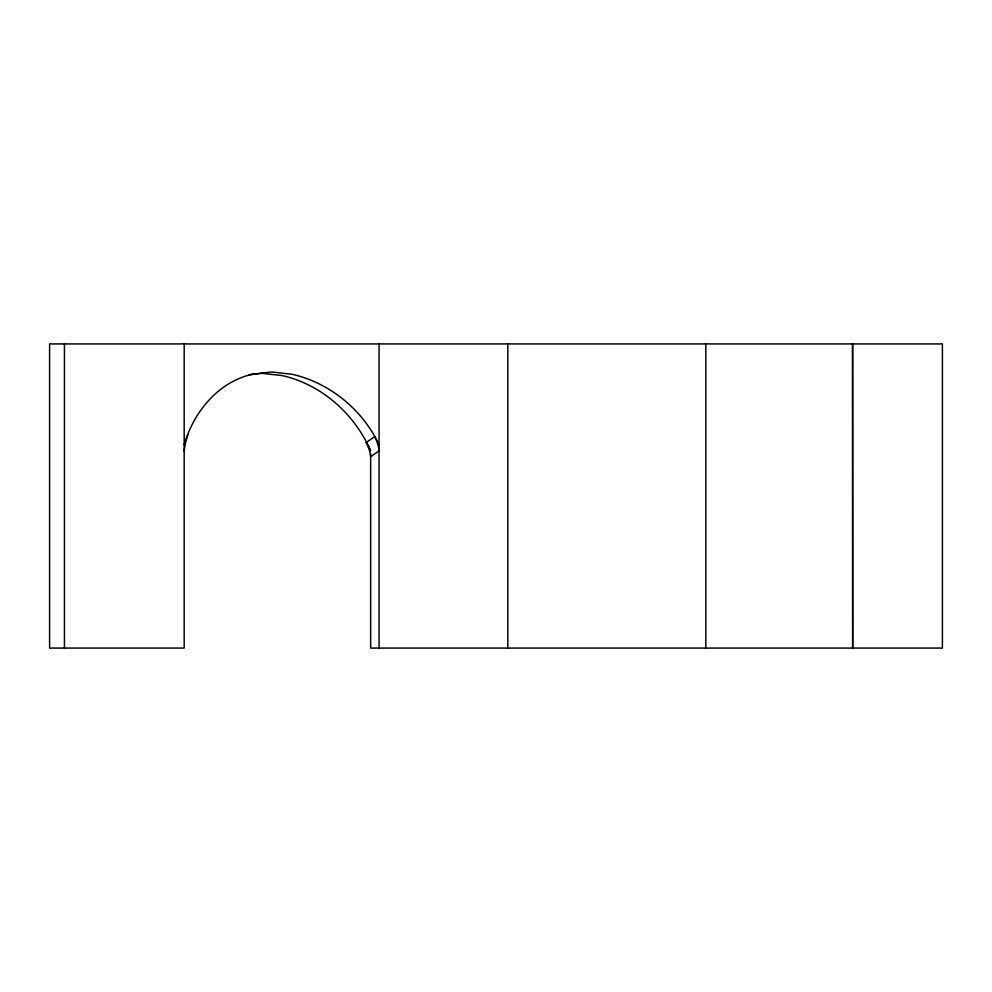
<?xml version="1.0" encoding="UTF-8"?>
<svg xmlns="http://www.w3.org/2000/svg" width="992" height="992" viewBox="0 0 992 992"><rect width="100%" height="100%" fill="white"/><g stroke="black" fill="none" stroke-linecap="round" stroke-linejoin="round"><path stroke-width="1.49" d="M184.177 444.887C193.539 412.089 218.228 381.808 252.563 374.207A662.11 6.25 -7.1 0 0 271.771 371.975A674.51 101.147 -0.7 0 0 291.772 374.207C329.666 382.676 362.613 409.684 379.068 444.8M374.616 436.703L366.234 442.556L370.648 450.678C354.491 413.962 321.631 384.462 282.174 375.571A736.647 110.459 -0.7 0 1 261.801 373.29A723.714 6.832 -7.1 0 1 248.632 374.827M852.674 343.926L852.674 648.074L852.512 343.926M705.82 343.926L705.82 648.074M507.817 343.926L507.817 648.074M379.068 343.926L379.068 648.074M370.648 453.691L370.648 648.074L942.4 648.074L942.4 343.926L49.6 343.926L49.6 648.074L184.177 648.074L184.177 343.926M64.443 343.926L64.443 648.074M374.604 436.716A34.447 29.847 -90 0 1 379.093 450.814L370.648 456.704A34.447 29.847 90 0 0 366.184 442.593M184.177 451.36A47.393 29.624 -90 0 1 187.934 434.694"/></g></svg>
